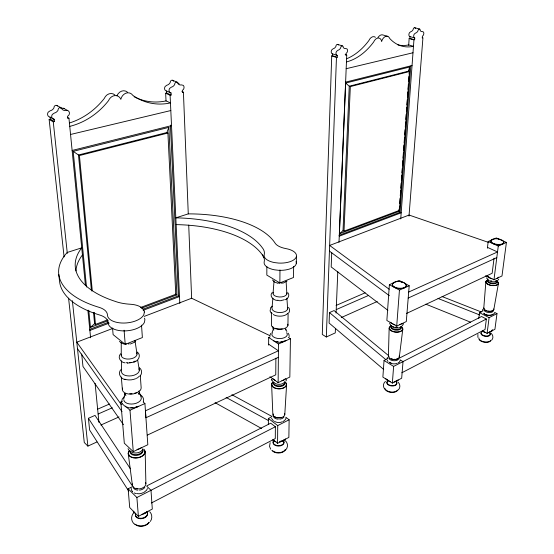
<?xml version="1.0" encoding="UTF-8"?>
<svg xmlns="http://www.w3.org/2000/svg" width="554" height="554" viewBox="0 0 554 554"><rect width="100%" height="100%" fill="white"/><g stroke="black" fill="none" stroke-linecap="round" stroke-linejoin="round"><path stroke-width="0.83" d="M266.855 266.564L266.834 275.103L279.86 282.928L293.468 277.519L293.662 266.391M268.365 424.35L268.385 418.471L271.412 416.954M268.642 345.114L268.669 337.448L270.165 336.79M271.467 312.989L271.412 324.443A8.296 4.39 0.4 0 0 279.95 329.325A8.296 4.39 0.4 0 0 287.838 324.222M121.555 360.799L121.471 371.699A8.961 4.972 -6.1 0 0 131.797 375.771A8.961 4.972 -6.1 0 0 138.929 368.846M146.886 485.837L270.705 423.194L275.373 426.76L275.29 438.574L151.408 502.99M275.885 358.14L275.76 374.829L147.399 435.084M285.788 417.266L289.14 419.759L288.863 437.411L277.575 443.332L277.734 425.583L268.385 418.471M288.309 337.296L290.435 338.688L289.832 377.059L278.136 382.634L278.482 344.013L268.669 337.448M279.86 282.928L279.978 269.985M287.935 325.371L288.108 313.093M296.307 263.482L296.438 256.336M388.402 356.187L389.15 328.169M339 242.313L346.728 55.109L345.945 55.282L346.021 53.482L346.908 52.623A2.68 1.828 -72.7 0 0 347.053 48.974L345.731 48.517A4.487 3.061 -73.1 0 1 343.238 47.353A1.8 1.233 -72.9 0 0 342.012 45.906A1.8 1.233 -72.9 0 0 340.655 47.921A4.515 3.109 -73 0 1 338.002 50.227L336.603 51.3A2.694 1.856 -72.6 0 0 336.465 54.971L337.317 55.448L337.248 57.263L332.518 55.705L331.728 55.878L322.289 334.457L326.327 336.991L335.267 332.899L335.44 328.584M332.518 55.705L332.58 53.897L331.735 53.419A2.68 1.856 -72.7 0 1 331.86 49.763L333.259 48.704A4.494 3.109 -73.2 0 0 335.904 46.411A1.787 1.233 -73 0 1 336.603 44.77A1.787 1.233 -73 0 1 337.892 44.493M326.327 336.991L336.458 57.436L331.728 55.878M388.555 355.599L334.069 310.565L329.478 312.574L329.09 323.024L383.714 369.504M331.728 252.693L331.195 266.938L387.89 310.344M336.084 313.058L337.795 271.647M399.517 206.171L399.143 211.323L339.401 233.781L345.627 83.065L409.635 67.027L409.129 73.897M339.401 233.781L343.023 230.665L349.255 86.202L345.627 83.065M344.006 231.163L350.329 86.583L349.255 86.202L408.436 71.168L409.517 71.514L399.413 210.375L344.006 231.163L343.023 230.665M273.503 328.889L273.392 329.388M284.784 414.641L286.577 384.919M387.655 358.694L384.04 360.502L382.876 377.101L392.357 383.098L401.678 378.209L403.028 361.603L400.071 359.816M389.379 284.687L386.865 320.489L396.706 326.133L406.297 321.562L409.205 285.746L404.143 283.073A7.029 3.407 4.6 0 1 404.337 287.914A7.029 3.407 4.6 0 1 394.406 287.387A7.029 3.407 4.6 0 1 394.275 282.547L389.379 284.687L399.441 290.095L409.205 285.746M408.672 45.345L409.164 38.455L414.641 39.673L414.766 37.963L414.053 37.506A2.541 1.607 -73 0 1 414.309 34.043L415.562 33.053A4.259 2.694 -73.3 0 0 417.945 30.92A1.697 1.066 -73.1 0 1 419.198 29.037A1.697 1.066 -73.1 0 1 420.202 30.422A4.238 2.659 -73.3 0 0 422.321 31.557L423.45 32.007A2.528 1.586 -73 0 1 423.18 35.449L422.383 36.245L422.252 37.949L422.931 37.79L408.997 216.095M409.856 38.302L409.981 36.599L409.267 36.135A2.535 1.607 -73.1 0 1 409.51 32.686L410.763 31.703A4.238 2.694 -73.4 0 0 413.146 29.584A1.69 1.066 -73.3 0 1 414.24 27.755A1.69 1.066 -73.3 0 1 415.389 28.676M399.704 203.595L400.085 198.436M400.272 195.86L400.646 190.708M400.833 188.131L401.207 182.979M401.394 180.403L401.768 175.251M401.955 172.675L402.266 168.374M402.453 165.798L402.827 160.646M403.014 158.07L403.388 152.918M403.575 150.342L403.949 145.19M404.136 142.613L404.51 137.454M404.704 134.878L405.078 129.726M405.265 127.15L405.639 121.998M405.826 119.422L406.2 114.269M406.387 111.693L406.698 107.393M406.885 104.817L407.259 99.665M407.446 97.088L407.82 91.936M408.007 89.36L408.381 84.208M408.568 81.625L408.942 76.473M410.805 66.023L400.099 212.293L338.986 235.339M400.729 218.92L413.949 39.833L414.641 39.673M392.357 383.098L393.624 366.402L403.028 361.603M396.706 326.133L399.441 290.095M483.746 308.578L485.886 281.467M123.771 398.672L124.906 394.081M273.067 293.142L274.064 280.753M131.125 488.06L131.533 490.269L132.621 491.8L132.413 491.509M272.893 298.211L272 308.038A7.86 4.037 0.4 0 0 280.095 312.539A7.86 4.037 0.4 0 0 287.568 307.851M478.788 318.425L479.487 312.657L483.081 310.863M487.375 248.206L488.199 241.496L496.342 237.936L506.418 242.417L501.979 275.975L493.96 279.791L485.616 275.767M399.344 356.818L402.827 328.938M399.434 358.071L481.565 316.521L486.364 319.021L485.041 329.498L401.795 372.787M494.064 258.15L492.153 273.267L406.581 313.425M487.091 333.383L489.106 317.65L496.993 313.619L494.93 329.277L487.091 333.383L482.312 330.835A6.205 3.151 8.1 0 0 483.684 331.424M493.96 279.791L498.281 246.038L506.418 242.417M143.334 401.712C144.393 398.735 142.385 395.611 139.636 394.448M493.787 309.776L498.385 283.683M121.762 401.179L122.261 399.081L124.608 396.269M403.063 324.443L403.264 323.522M272.007 332.58L273.399 329.104L273.856 329.983L272.831 328.328M387.024 358.556L387.433 357.309M400.182 360.654L399.282 362.15M482.319 310.351L482.887 309.305M477.908 334.408L477.887 337.386M408.436 71.168L409.635 67.027M286.051 418.09L285.455 419.558L283.122 421.587M270.151 442.681L269.542 446.392L270.65 449.162M73.183 151.346L78.474 154.988L166.906 132.524L168.852 127.372L73.183 151.346L86.5 287.014M286.584 379.525L285.982 380.958M285.469 330.046L285.878 329.083M270.006 335.052L270.774 333.383M270.691 307.927L270.089 310.96L271.065 313.031M147.454 488.503L146.561 490.255L143.583 492.707M150.369 521.411C152.44 518.482 152.302 514.292 149.719 511.716M288.786 312.809C289.957 311.161 289.825 308.855 288.495 307.338M402.98 324.803L402.156 325.918M139.393 392.557L138.417 394.116L138.708 393.679M494.043 313.696L494.5 312.968M498.759 279.223L498.046 280.102M120.613 353.729C117.095 357.212 120.751 362.655 125.1 362.87M491.723 340.08C493.642 338.12 493.081 334.851 491.003 333.238M398.381 389.884C400.494 387.786 400.307 384.123 398.077 382.177M285.497 450.118C288.322 447.611 288.115 442.805 285.123 440.534M121.236 369.324C117.109 372.967 120.703 379.268 125.606 379.649M139.906 376.166C142.364 373.888 142.17 369.608 139.345 367.718M134.56 512.083C130.46 515.158 130.612 522.103 135.231 524.583M272.173 292.512C268.967 296.016 273.434 300.247 277.145 300.455M270.878 307.553L272.319 306.175M287.048 281.044L283.011 283.142M88.772 310.198L90.461 327.372L94.596 323.688L93.529 312.498M135.418 341.409L134.13 342.455L130.287 344.013M385.459 381.429C383.056 383.153 382.772 386.921 384.788 389.074M493.856 313.966L492.804 314.727M398.049 363.015L399.025 362.351M285.262 299.728C288.17 298.883 290.067 295.053 287.803 292.637M131.817 486.924L128.126 488.773L129.712 507.526L138.389 516.376L152.308 509.071L150.993 490.304L146.865 486.308M134.373 361.977C138.625 360.938 141.464 354.844 137.233 352.005M150.529 490.512L275.373 426.76M402.689 361.748L486.364 319.021M138.389 516.376L136.886 497.506L150.993 490.304M277.734 425.583L289.14 419.759M122.323 401.408L120.834 402.059L124.311 443.214L133.279 451.655L147.821 444.724L144.926 403.547L143.188 402.045M278.364 357.316L145.903 417.764L145.411 410.819L278.42 350.807L268.648 344.193M408.187 298.073L496.793 257.631M68.578 298.177L84.277 442.514L87.892 446.109L96.936 441.967M408.679 292.041L497.52 251.959L487.478 247.375M100.856 425.056L119.02 416.933M341.271 317.574L377.239 301.494M125.384 406.11L129.989 410.209L144.926 403.547M278.482 344.013L290.435 338.688M128.784 491.204L89.637 430.07L88.405 418.291L95.018 415.389L130.384 468.774M98.12 414.018L112.303 407.792M336.223 309.61L368.452 295.476M394.967 282.242L399.129 280.421L403.43 282.692M97.601 409.184L109.505 404.005M336.049 305.469L365.121 292.824M112.545 328.016L113.106 334.609L125.211 344.38L142.378 337.559L141.519 325.163M112.933 328.363L76.791 342.185L121.395 404.711M144.255 316.376L191.642 298.246L270.02 335.724M89.88 330.44L109.256 323.114M143.161 310.302L179.496 296.57L178.146 295.635M339.256 236.191L401.179 212.791L399.019 211.794M90.461 327.372L108.231 320.69M141.353 308.239L176.899 294.873L168.852 127.372M89.72 329.339L108.279 322.338M142.974 309.257L178.478 295.871L170.417 125.086M94.596 323.688L95.482 324.409L107.524 319.893M140.439 307.539L175.763 294.285L167.91 133.022L166.906 132.524M188.27 213.879L175.819 217.847A105.807 49.244 -3.2 0 1 262.333 247.797A32.367 14.91 -1 0 1 263.967 250.581L264.147 251.156A32.367 14.91 -1 0 1 264.203 254.66A16.198 7.521 0.5 0 0 274.555 262.596L278.731 263.081A16.198 7.521 0.5 0 0 296.085 257.402A16.198 7.521 0.5 0 0 285.892 248.594A17.97 8.095 0.9 0 1 275.137 243.192A97.975 45.109 -2.6 0 0 188.27 213.879L183.416 92.213L181.927 91.562M134.151 362.074L127.309 363.175M91.472 290.982L78.474 154.988L79.423 155.549L167.91 133.022M350.329 86.583L409.517 71.514M72.124 150.453L171.518 125.62M345.613 82.13L412.051 65.531M70.552 134.47L170.812 110.544M346.167 68.71L412.993 52.762M64.091 256.931L49.14 119.463L53.253 121.783L54.465 121.506L54.237 119.339L48.697 116.527A3.248 2.895 -60.8 0 1 48.219 112.143L50.22 110.765A5.429 4.868 -62.2 0 0 53.953 107.836A2.161 1.925 -62.4 0 1 57.519 106.001M85.42 285.255L68.945 118.217L67.761 118.487L67.546 116.333L68.772 115.239A3.241 2.853 -62.2 0 0 68.343 110.869L63.509 108.279L62.006 108.182A5.388 4.792 -63.6 0 1 60.497 108.265M166.027 101.015L165.653 93.245L170.099 95.24L171.124 95.004L171.034 92.975L165.411 90.503A3.005 2.445 -69.6 0 1 165.21 86.41L166.955 85.171A5.034 4.1 -70.4 0 0 170.216 82.504A2.001 1.627 -70.3 0 1 171.581 80.275A2.001 1.627 -70.3 0 1 173.478 81.293M183.416 92.213L182.404 92.442L182.328 90.427L183.409 89.429A3.005 2.41 -69.8 0 0 183.242 85.358L181.456 84.9A5.028 4.044 -70.6 0 1 178.042 83.696A2.015 1.627 -70.1 0 0 176.29 82.124A2.015 1.627 -70.1 0 0 174.697 84.437A5.062 4.107 -70.2 0 1 171.421 87.117L169.676 88.37A3.026 2.445 -69.4 0 0 169.87 92.476L171.034 92.975M336.458 57.436L337.248 57.263M49.14 119.463L50.345 119.193L54.465 121.506M165.653 93.245L166.678 93.017L171.124 95.004M279.174 300.704L281.252 300.677M54.237 119.339L52.817 118.833A3.269 2.902 -60.8 0 1 52.346 114.422L54.354 113.044A5.464 4.875 -62.1 0 0 58.101 110.087A2.174 1.932 -62.3 0 1 59.867 107.573A2.174 1.932 -62.3 0 1 62.048 109.214A5.422 4.799 -63.5 0 0 66.182 110.426L67.685 110.516M177.605 82.934L178.748 83.432A2.985 2.41 -69.9 0 1 179.171 83.945M277.63 283.205L274.355 282L272.471 279.943M414.676 27.7L419.489 29.03M409.981 36.599L414.766 37.963M409.164 38.455L413.949 39.833M387.848 36.405L383.056 35.006A6.385 4.197 -73 0 0 377.939 37.575M337.587 44.389L342.344 45.892M123.944 344.034L120.772 342.642L119.512 341.319M345.149 54.597L346.728 55.109M332.58 53.897L337.317 55.448M488.58 242.423L409.081 215.049L329.644 245.443L389.171 289.236M442.078 296.549L481.371 312.006M134.207 492.921L135.855 493.566M438.034 298.454L479.764 314.97M425.86 304.167L470.519 322.172M172.647 80.288L177.135 82.2M488.199 241.496L498.281 246.038M494.777 312.484L496.993 313.619M479.487 312.657L489.106 317.65M56.716 105.398L60.885 107.635M231.842 394.711L271.972 416.442M63.509 108.279L64.16 108.632M67.56 117.462L68.945 118.217M226.087 397.419L268.475 420.576M215.049 402.654L261.668 428.554M175.521 294.056L176.899 294.873M384.04 360.502L393.624 366.402M125.668 406.851L122.517 404.088M269.916 376.775L278.136 382.634M329.436 251.107L389.434 295.76M277.575 443.332L272.928 439.703A7.292 4.626 0.1 0 0 274.32 440.541M329.478 312.574L385.813 359.615M273.461 420.985L271.543 418.367M120.834 402.059L122.538 403.582M128.126 488.773L136.886 497.506M124.505 393.582L125.945 395.286L125.329 394.573M390.625 325.274L389.573 323.127M129.241 450.541L128.029 448.636M388.001 361.492L387.211 360.252M139.428 392.724L141.069 396.546M77.484 348.681L122.005 411.664M123.459 424.683L82.982 366.478L81.673 353.985M88.405 418.291L131.963 485.325M285.649 328.944L286.889 331.493M288.108 333.148L289.029 334.789L289.202 336.569M176.137 224.619A105.378 49.749 -3.3 0 1 262.34 254.868L263.988 257.755M273.378 329.138L273.551 329.748L273.496 328.757M398.416 209.918L399.143 211.323M271.675 379.386L271.917 380.12M271.737 379.774L272.464 381.187M486.578 277.831L486.945 278.6M125.1 393.672L125.384 394.704M137.697 360.225L139.31 370.1M134.975 340.613L137.025 354.048M128.196 453.463L132.385 485.124M58.772 274.375L59.61 281.771A99.554 46.965 -3.4 0 0 99.755 315.039A21.44 10.838 -6.7 0 1 108.134 322.705A18.434 9.411 -5.3 0 0 124.546 330.911A18.434 9.411 -5.3 0 0 144.442 322.234L144.878 319.755A18.434 9.411 -5.3 0 0 144.469 318.155M50.109 117.032L50.345 119.193M53.253 121.783L67.311 253.407M72.366 300.718L87.892 446.109M87.885 310.226L90.6 337.781M95.101 383.416L98.944 422.404M79.423 155.549L92.283 290.808M94.332 312.345L95.482 324.409M121.326 377.025L122.358 389.504M124.089 330.212L125.211 344.38M129.989 410.209L133.279 451.655M286.889 298.149L287.651 308.903M140.273 375.314L141.159 387.758A9.446 5.395 -6.5 0 1 130.799 394.136A9.446 5.395 -6.5 0 1 122.628 388.07M286.106 281.397L286.875 293.89M166.581 91.001L166.678 93.017M170.099 95.24L179.815 303.447M271.599 384.026L272.824 413.9A6.011 3.684 0.2 0 0 279.001 417.972A6.011 3.684 0.2 0 0 284.721 413.679M188.72 225.104L191.649 298.454M145.169 451.697L145.903 483.642M121.229 342.621L121.264 355.405M338.148 44.708A1.787 1.233 -73 0 1 338.342 45.026M346.444 61.93A61.099 41.716 -75.4 0 0 373.638 42.014A6.454 4.259 -72.8 0 1 378.126 38.046A6.454 4.259 -72.8 0 1 381.658 41.391A6.419 4.19 -72.9 0 1 385.639 36.405A6.419 4.19 -72.9 0 1 389.704 38.461A57.955 36.619 -75.1 0 0 413.471 46.321L408.707 44.916A57.678 36.654 -75.2 0 1 397.98 44.909M346.638 58.766A60.795 41.723 -75.6 0 0 368.86 40.574A6.426 4.259 -72.9 0 1 375.425 37.284M491.876 330.703A6.205 3.151 8.1 0 1 489.847 331.77M492.499 314.547A4.695 2.32 7.9 0 1 488.088 315.468A4.695 2.32 7.9 0 1 483.871 313.509M489.39 332.58A4.647 2.375 8.2 0 1 488.642 335.717A4.647 2.375 8.2 0 1 482.409 334.948A4.647 2.375 8.2 0 1 482.098 331.68M492.326 329.561A6.205 3.151 8.1 0 1 488.365 332.442M485.172 332.262A6.205 3.151 8.1 0 1 482.257 331.264M490.989 340.253A6.17 3.192 8.3 0 1 483.926 342.15A6.17 3.192 8.3 0 1 478.912 337.898M490.574 340.662A6.17 3.192 8.3 0 1 484.764 341.936A6.17 3.192 8.3 0 1 479.238 339.242M489.909 333.563A4.64 2.382 8.2 0 1 486.038 336.389A4.64 2.382 8.2 0 1 481.059 333.072M496.336 280.622A4.834 2.237 7.3 0 1 495.421 280.933M491.834 280.975A4.834 2.237 7.3 0 1 490.629 280.684M492.541 314.215A4.695 2.32 7.9 0 1 491.897 314.672M491.003 314.997A4.695 2.32 7.9 0 1 485.311 314.312M484.48 313.779A4.695 2.32 7.9 0 1 483.912 313.176M496.82 280.518A4.827 2.244 7.3 0 1 492.208 283.122A4.827 2.244 7.3 0 1 487.977 279.5M496.73 281.197A4.827 2.244 7.4 0 1 492.118 283.8A4.827 2.244 7.4 0 1 487.887 280.185M493.233 311.029A4.702 2.313 7.8 0 1 488.462 312.491A4.702 2.313 7.8 0 1 483.967 309.921M498.461 277.132A5.616 2.583 7.3 0 1 496.225 278.607M492.049 278.655A5.616 2.583 7.3 0 1 487.388 275.871M497.243 281.342A6.371 2.971 7.4 0 1 496.28 285.262A6.371 2.971 7.4 0 1 487.714 284.285A6.371 2.971 7.4 0 1 487.243 280.199M497.035 281.39A6.115 2.853 7.4 0 1 496.495 285.019A6.115 2.853 7.4 0 1 488.711 284.611A6.115 2.853 7.4 0 1 486.599 280.843M493.441 309.104A4.709 2.306 7.8 0 1 493.053 310.254M492.409 310.704A4.709 2.306 7.8 0 1 488.019 311.071M486.848 310.773A4.709 2.306 7.8 0 1 485.81 310.344M484.979 309.811A4.709 2.306 7.8 0 1 484.134 308.599M493.829 309.125A5.104 2.5 7.8 0 1 488.621 311.362A5.104 2.5 7.8 0 1 483.794 307.927M497.263 280.338A4.834 2.237 7.3 0 1 491.751 281.661A4.834 2.237 7.3 0 1 487.783 278.669M489.03 277.083A4.841 2.23 7.3 0 1 488.441 276.508M503.337 241.53A6.516 2.798 6.8 0 1 500.664 244.702A6.516 2.798 6.8 0 1 492.423 243.344A6.516 2.798 6.8 0 1 492.284 239.709M498.302 239.286A6.516 2.798 6.8 0 1 499.916 239.647M398.077 379.912A6.669 3.802 5.5 0 1 395.667 381.173M388.984 380.778A6.669 3.802 5.5 0 1 386.526 379.227M397.135 363.258A5.048 2.805 5.3 0 1 389.185 362.205M396.158 381.54A4.986 2.867 5.5 0 1 395.12 385.127A4.986 2.867 5.5 0 1 388.721 384.746A4.986 2.867 5.5 0 1 387.571 381.027M396.643 382.655A4.986 2.867 5.5 0 1 391.256 385.944A4.986 2.867 5.5 0 1 387.544 381.422M398.042 380.369A6.669 3.802 5.5 0 1 394.026 381.921M390.563 381.72A6.669 3.802 5.5 0 1 385.826 378.721M397.855 389.926A6.627 3.843 5.6 0 1 391.505 392.426A6.627 3.843 5.6 0 1 385.072 389.164M397.239 390.459A6.627 3.843 5.6 0 1 390.667 391.976A6.627 3.843 5.6 0 1 385.099 388.797M397.703 327.276A5.208 2.715 4.9 0 1 395.002 327.123M393.742 326.777A5.208 2.715 4.9 0 1 392.654 326.285M391.069 363.002A5.048 2.798 5.3 0 1 390.016 362.489M401.054 327.04A5.201 2.722 4.9 0 1 395.466 330.149A5.201 2.722 4.9 0 1 391.56 325.849M398.811 358.196A5.055 2.791 5.2 0 1 394.476 360.737A5.055 2.791 5.2 0 1 388.901 358.348M401.789 323.598A6.052 3.137 4.9 0 1 399.607 324.637M395.009 324.699A6.052 3.137 4.9 0 1 390.688 322.22M401.851 327.082A6.856 3.601 5 0 1 399.995 331.749A6.856 3.601 5 0 1 390.805 330.606A6.856 3.601 5 0 1 391.117 325.738A5.201 2.722 4.9 0 0 396.193 329.485A5.201 2.722 4.9 0 0 401.11 326.313M402.301 328.01A6.579 3.456 5 0 1 395.217 331.964A6.579 3.456 5 0 1 390.279 326.507M399.136 356.021A5.485 3.019 5.2 0 1 393.936 359.546A5.485 3.019 5.2 0 1 388.583 355.412M401.276 326.271A5.208 2.715 4.9 0 1 396.304 328.023A5.208 2.715 4.9 0 1 391.235 325.71M398.284 358.154A5.062 2.791 5.2 0 1 396.456 359.082M395.237 359.29A5.062 2.791 5.2 0 1 393.929 359.311M392.613 359.137A5.062 2.791 5.2 0 1 391.387 358.791M389.005 356.942A5.062 2.791 5.2 0 1 388.825 356.208M400.985 282.028A7.029 3.407 4.6 0 1 402.135 282.291M136.693 352.967A7.915 4.28 -5.9 0 1 129.345 359.034A7.915 4.28 -5.9 0 1 121.492 354.276M140.945 396.719A8.816 5.118 -6.7 0 1 133.95 403.845A8.816 5.118 -6.7 0 1 123.777 399.669M135.169 361A7.895 4.293 -5.9 0 1 133.576 361.831M131.021 362.579A7.895 4.293 -5.9 0 1 129.65 362.766M127.593 362.794A7.895 4.293 -5.9 0 1 126.284 362.648M139.165 390.868A8.85 5.055 -6.5 0 1 138.209 391.643M136.429 392.627A8.85 5.055 -6.5 0 1 134.317 393.333M132.025 393.728A8.85 5.055 -6.5 0 1 129.719 393.762M139.047 376.436A9.522 5.318 -6.2 0 1 138.147 377.288M137.607 377.683A9.522 5.318 -6.2 0 1 136.367 378.403M135.682 378.714A9.522 5.318 -6.2 0 1 124.74 379.165M129.401 343.819A6.842 3.608 -5.6 0 1 128.216 343.979M126.437 343.999A6.842 3.608 -5.6 0 1 124.761 343.778M137.468 406.421A8.795 5.131 -6.8 0 1 135.37 407.142M133.099 407.536A8.795 5.131 -6.8 0 1 130.806 407.578M144.795 487.444A6.281 4.127 -8.8 0 1 139.497 490.124M137.863 490.165A6.281 4.127 -8.8 0 1 133.036 486.661M143.867 449.149A8.539 5.36 -7.9 0 1 142.357 456.157A8.539 5.36 -7.9 0 1 131.423 457.292A8.539 5.36 -7.9 0 1 129.22 450.665M145.598 482.513A6.807 4.467 -8.7 0 1 139.379 488.877A6.807 4.467 -8.7 0 1 132.565 483.94M144.462 450.437A8.192 5.145 -7.9 0 1 135.882 457.839A8.192 5.145 -7.9 0 1 129.525 450.741M142.101 450.298A6.482 4.051 -7.8 0 1 136.609 452.923A6.482 4.051 -7.8 0 1 130.91 451.462M142.676 448.816A6.475 4.058 -7.8 0 1 137.572 454.467A6.475 4.058 -7.8 0 1 130.086 451.178M142.738 449.647A6.475 4.058 -7.9 0 1 136.796 455.423A6.475 4.058 -7.9 0 1 130.328 450.935M141.582 447.556A7.541 4.681 -7.7 0 1 136.99 449.412M142.863 492.797A6.267 4.134 -8.9 0 1 136.616 493.489M137.738 488.566A6.281 4.12 -8.7 0 1 136.208 488.316M147.032 511.605A8.255 5.588 -9.4 0 1 143.431 513.496M147.946 511.259A8.255 5.588 -9.5 0 1 142.059 514.347M135.432 513.461A8.255 5.588 -9.5 0 1 133.182 511.169M149.158 522.567A8.192 5.637 -9.8 0 1 142.253 526.245A8.192 5.637 -9.8 0 1 135.031 524.222M149.13 522.159A8.199 5.63 -9.8 0 1 147.904 523.488M147.406 523.883A8.199 5.63 -9.8 0 1 144.331 525.393M143.645 525.58A8.199 5.63 -9.8 0 1 138.091 525.552M137.475 525.351A8.199 5.63 -9.8 0 1 136.353 524.839M147.316 512.685A6.17 4.21 -9.6 0 1 142.496 518.565A6.17 4.21 -9.6 0 1 135.349 515.158M147.281 512.235A6.17 4.21 -9.6 0 1 141.665 518.246A6.17 4.21 -9.6 0 1 135.474 513.593M138.722 406.221A8.795 5.131 -6.8 0 1 135.405 407.585M134.657 407.751A8.795 5.131 -6.8 0 1 126.824 407.051M286.605 332.691A7.749 4.169 0.4 0 1 279.839 338.577A7.749 4.169 0.4 0 1 272.339 332.892M286.799 292.983A6.939 3.469 0.5 0 1 279.299 296.986A6.939 3.469 0.5 0 1 273.482 292.263M287.644 313.377A8.358 4.321 0.4 0 1 281.176 316.119A8.358 4.321 0.4 0 1 273.309 314.54M272.159 313.571A8.358 4.321 0.4 0 1 271.536 312.484M282.284 328.82A7.777 4.113 0.4 0 1 276.924 328.771M276.301 328.626A7.777 4.113 0.4 0 1 275.123 328.252M273.641 327.504A7.777 4.113 0.4 0 1 272.568 326.576M284.493 340.932A7.735 4.183 0.4 0 1 283.371 341.34M282.769 341.506A7.735 4.183 0.4 0 1 280.83 341.825M278.129 341.797A7.735 4.183 0.4 0 1 276.82 341.589M282.588 282.928A5.99 2.922 0.5 0 1 281.086 283.142M279.514 283.163A5.99 2.922 0.5 0 1 277.983 282.976M284.361 299.672A6.925 3.483 0.5 0 1 281.674 300.351M278.662 300.386A6.925 3.483 0.5 0 1 277.492 300.213M282.277 421.767A5.533 3.414 0.2 0 1 274.465 421.282M283.98 416.975A5.54 3.407 0.2 0 1 279.701 419.143M278.247 419.17A5.54 3.407 0.2 0 1 273.731 417.169M273.316 416.31A5.54 3.407 0.2 0 1 273.274 415.424M285.379 378.548A6.641 3.843 0.3 0 1 281.917 380.702M275.269 380.307A6.641 3.843 0.3 0 1 273.087 378.756M284.867 381.706A7.527 4.404 0.3 0 1 284.361 387.655A7.527 4.404 0.3 0 1 274.175 387.828A7.527 4.404 0.3 0 1 272.983 381.907M285.635 382.752A7.223 4.224 0.3 0 1 283.177 387.994A7.223 4.224 0.3 0 1 273.918 387.44A7.223 4.224 0.3 0 1 273.226 382.011M284.472 382.163A5.713 3.324 0.3 0 1 279.306 384.324A5.713 3.324 0.3 0 1 273.905 382.343M284.721 382.004A5.706 3.331 0.3 0 1 279.292 385.882A5.706 3.331 0.3 0 1 273.42 382.198M284.714 382.779A5.706 3.331 0.3 0 1 278.537 386.644A5.706 3.331 0.3 0 1 273.759 382.128M281.107 417.384A5.547 3.4 0.2 0 1 276.841 417.467M275.56 417.044A5.547 3.4 0.2 0 1 274.5 416.428M273.323 414.821A5.547 3.4 0.2 0 1 273.281 413.928M284.541 439.467A7.292 4.626 0.1 0 1 279.791 441.358M283.489 440.707A5.45 3.483 0.1 0 1 281.626 445.035A5.45 3.483 0.1 0 1 274.632 444.592A5.45 3.483 0.1 0 1 274.112 440.111M283.482 441.129A5.45 3.483 0.1 0 1 281.619 445.451A5.45 3.483 0.1 0 1 274.632 445.007A5.45 3.483 0.1 0 1 274.112 440.534M285.421 438.886A7.292 4.626 0.1 0 1 279.784 441.843M276.003 441.6A7.292 4.626 0.1 0 1 272.921 440.188M285.275 449.973A7.244 4.674 0.1 0 1 278.717 453.02A7.244 4.674 0.1 0 1 271.862 450.25M285.275 449.585A7.244 4.667 0.1 0 1 279.666 452.576A7.244 4.667 0.1 0 1 272.859 450.908M285.864 340.537A7.728 4.19 0.4 0 1 283.371 341.756M282.769 341.915A7.728 4.19 0.4 0 1 273.544 340.717M262.34 254.868A32.243 15.069 -1 0 1 263.96 257.679L264.14 258.254A32.243 15.069 -1 0 1 264.196 261.8A16.135 7.597 0.5 0 0 274.507 269.819L278.669 270.304A16.135 7.597 0.5 0 0 296.099 261.502M75.974 270.948A103.771 48.607 -2.7 0 1 82.435 254.958M69.749 126.374A73.793 66.348 -72.7 0 0 108.529 100.648A7.742 6.579 -66.5 0 1 114.775 95.607A7.742 6.579 -66.5 0 1 120.834 99.339A7.673 6.454 -67.3 0 1 126.104 93.134A7.673 6.454 -67.3 0 1 132.738 95.295A69.105 56.508 -75.2 0 0 170.459 102.919L166.027 100.897A68.71 56.425 -75.5 0 1 134.103 96.749M69.305 123.036A73.336 66.189 -73.1 0 0 104.221 98.536A7.694 6.565 -66.6 0 1 114.9 94.949M116.977 95.738A7.631 6.447 -67.4 0 1 127.475 92.206M144.359 312.006L143.922 314.464A18.517 9.328 -5.2 0 1 123.923 323.051A18.517 9.328 -5.2 0 1 107.448 314.921A21.53 10.734 -6.5 0 0 99.041 307.325A99.955 46.488 -3.3 0 1 67.207 252.465L81.729 247.839A104.18 48.108 -2.6 0 0 115.204 301.376A35.137 16.939 -4.3 0 0 121.001 303.024L122.254 303.273A35.137 16.939 -4.3 0 0 130.259 304.236A18.517 9.328 -5.2 0 1 144.359 312.006M493.309 243.421A6.516 2.798 6.8 0 0 503.759 242.652A6.516 2.798 6.8 0 0 494.985 238.767A6.516 2.798 6.8 0 0 493.309 243.421M394.469 287.027A7.029 3.4 4.6 0 0 406.13 286.086A7.029 3.4 4.6 0 0 397.356 281.46A7.029 3.4 4.6 0 0 394.469 287.027"/></g></svg>
